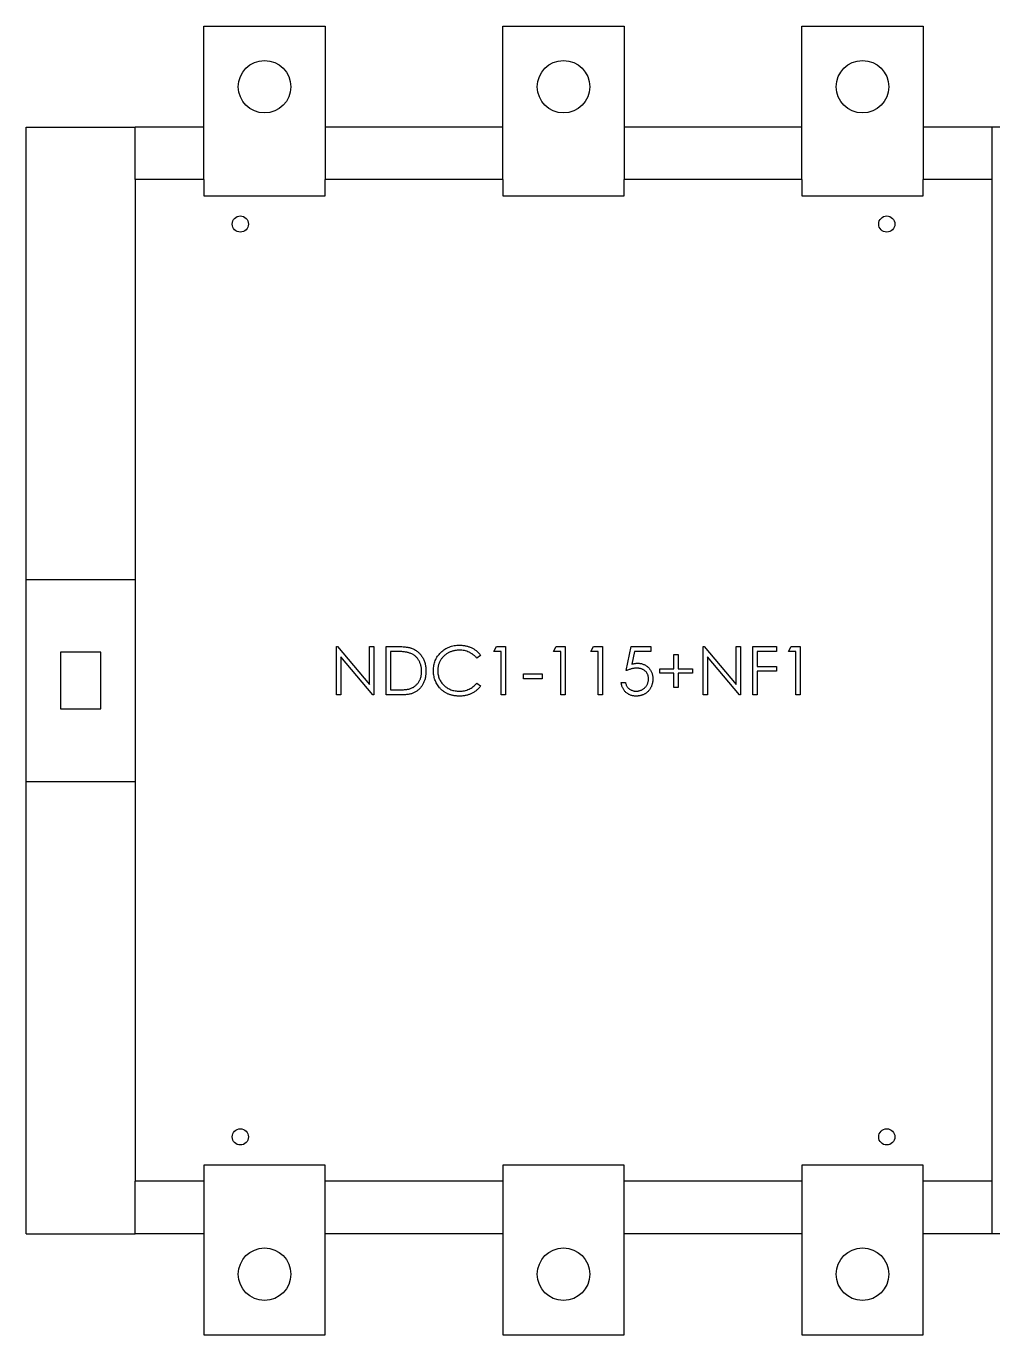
# Model space of a CAD drawing. Extents: x 331437 to 332137, y 334374 to 335474.
# Drawn here: x 331754.1 to 331873.8, y 334562.6 to 334724.6 of the extents above; entities that cross this region are included whole.
import ezdxf

# ---------------------------------------------------------------- set-up
doc = ezdxf.new("R2010")
doc.units = 0
doc.header["$MEASUREMENT"] = 0
doc.layers.add('PV-1C0C', color=7, linetype='Continuous')

# ---------------------------------------------------------------- blocks, each defined once
blk = doc.blocks.new('Manufacturer上海良信PartName接触器SeriesNDC1ShellFrameLimitingCurrentRemarkPartTypeMinCurrent96MaxCurrent115PolesMinPower0MaxPower0LibType3DelFlgfalseUpdateDate2023-01-0100000')
for centre in [(-55.25, 56.5), (24.75, 56.5), (-55.25, -56.5), (24.75, -56.5)]:
    blk.add_circle(centre, 1)
at = {"layer": 'PV-1C0C'}
for p, q in [((-59.75, 62), (-59.75, 81)), ((-59.75, 81), (-44.75, 81)), ((-44.75, 81), (-44.75, 62)), ((-22.75, 62), (-22.75, 81)), ((-22.75, 81), (-7.75, 81)), ((-7.75, 81), (-7.75, 62)), ((14.25, 62), (14.25, 81)), ((14.25, 81), (29.25, 81)), ((29.25, 81), (29.25, 62)), ((-81.75, 68.5), (-68.25, 68.5)), ((-81.75, 12.5), (-81.75, 68.5)), ((-68.25, 62), (-68.25, 68.5)), ((-59.75, 68.5), (-68.25, 68.5)), ((-22.75, 68.5), (-44.75, 68.5)), ((14.25, 68.5), (-7.75, 68.5)), ((37.75, 68.5), (29.25, 68.5)), ((37.75, 68.5), (37.75, 62)), ((81.75, 68.5), (37.75, 68.5)), ((-68.25, 62), (-68.25, -62)), ((-59.75, 62), (-68.25, 62)), ((-59.75, 62), (-59.75, 60)), ((-44.75, 60), (-44.75, 62)), ((-22.75, 62), (-44.75, 62)), ((-22.75, 62), (-22.75, 60)), ((-7.75, 60), (-7.75, 62)), ((14.25, 62), (-7.75, 62)), ((14.25, 62), (14.25, 60)), ((29.25, 60), (29.25, 62)), ((37.75, 62), (29.25, 62)), ((37.75, 62), (37.75, -62)), ((-59.75, 60), (-44.75, 60)), ((-22.75, 60), (-7.75, 60)), ((14.25, 60), (29.25, 60)), ((-81.75, 12.5), (-68.25, 12.5)), ((-81.75, -12.5), (-81.75, 12.5)), ((-72.5, 3.5), (-77.5, 3.5)), ((-77.5, 3.5), (-77.5, -3.5)), ((-72.5, -3.5), (-72.5, 3.5)), ((-43.35, -1.78), (-43.35, 4.22)), ((-43.35, 4.22), (-43.24, 4.22)), ((-43.24, 4.22), (-39.28, -0.51)), ((-39.28, -0.51), (-39.28, 4.22)), ((-39.28, 4.22), (-38.74, 4.22)), ((-38.74, 4.22), (-38.74, -1.78)), ((-37.2, -1.78), (-37.2, 4.22)), ((-37.2, 4.22), (-35.99, 4.22)), ((-36.66, 3.6), (-36.66, -1.17)), ((-36.24, 3.6), (-36.66, 3.6)), ((-23.89, 3.6), (-23.54, 4.22)), ((-22.97, 3.6), (-23.89, 3.6)), ((-23.54, 4.22), (-22.43, 4.22)), ((-22.97, -1.78), (-22.97, 3.6)), ((-22.43, 4.22), (-22.43, -1.78)), ((-16.51, 3.6), (-16.16, 4.22)), ((-15.59, 3.6), (-16.51, 3.6)), ((-16.16, 4.22), (-15.05, 4.22)), ((-15.59, -1.78), (-15.59, 3.6)), ((-15.05, 4.22), (-15.05, -1.78)), ((-11.89, 3.6), (-11.54, 4.22)), ((-10.97, 3.6), (-11.89, 3.6)), ((-11.54, 4.22), (-10.43, 4.22)), ((-10.97, -1.78), (-10.97, 3.6)), ((-10.43, 4.22), (-10.43, -1.78)), ((-7.51, 1.22), (-6.89, 4.22)), ((-6.89, 4.22), (-4.43, 4.22)), ((-6.47, 3.6), (-6.8, 2.02)), ((-4.43, 3.6), (-6.47, 3.6)), ((-4.43, 4.22), (-4.43, 3.6)), ((2.03, -1.78), (2.03, 4.22)), ((2.03, 4.22), (2.14, 4.22)), ((2.14, 4.22), (6.11, -0.51)), ((6.11, -0.51), (6.11, 4.22)), ((6.11, 4.22), (6.65, 4.22)), ((6.65, 4.22), (6.65, -1.78)), ((8.18, -1.78), (8.18, 4.22)), ((8.18, 4.22), (11.11, 4.22)), ((11.11, 3.6), (8.72, 3.6)), ((8.72, 3.6), (8.72, 1.75)), ((11.11, 4.22), (11.11, 3.6)), ((12.57, 3.6), (12.92, 4.22)), ((13.49, 3.6), (12.57, 3.6)), ((12.92, 4.22), (14.03, 4.22)), ((13.49, -1.78), (13.49, 3.6)), ((14.03, 4.22), (14.03, -1.78)), ((-38.86, -1.78), (-42.82, 2.93)), ((-42.82, 2.93), (-42.82, -1.78)), ((-25.51, 3.11), (-25.98, 2.75)), ((-1.59, 1.45), (-1.59, 3.22)), ((-1.59, 3.22), (-1.05, 3.22)), ((-1.05, 3.22), (-1.05, 1.45)), ((6.52, -1.78), (2.57, 2.93)), ((2.57, 2.93), (2.57, -1.78)), ((8.72, 1.75), (11.11, 1.75)), ((11.11, 1.75), (11.11, 1.14)), ((-20.2, 0.22), (-20.2, 0.83)), ((-20.2, 0.83), (-17.89, 0.83)), ((-17.89, 0.22), (-20.2, 0.22)), ((-17.89, 0.83), (-17.89, 0.22)), ((-3.35, 1.45), (-1.59, 1.45)), ((-3.35, 0.91), (-3.35, 1.45)), ((-1.59, 0.91), (-3.35, 0.91)), ((-1.59, -0.86), (-1.59, 0.91)), ((-1.05, 1.45), (0.72, 1.45)), ((0.72, 0.91), (-1.05, 0.91)), ((-1.05, 0.91), (-1.05, -0.86)), ((0.72, 1.45), (0.72, 0.91)), ((11.11, 1.14), (8.72, 1.14)), ((8.72, 1.14), (8.72, -1.78)), ((-36.66, -1.17), (-35.97, -1.17)), ((-25.98, -0.32), (-25.51, -0.68)), ((-8.12, -0.25), (-7.59, -0.25)), ((-1.05, -0.86), (-1.59, -0.86)), ((-42.82, -1.78), (-43.35, -1.78)), ((-38.74, -1.78), (-38.86, -1.78)), ((-35.34, -1.78), (-37.2, -1.78)), ((-22.43, -1.78), (-22.97, -1.78)), ((-15.05, -1.78), (-15.59, -1.78)), ((-10.43, -1.78), (-10.97, -1.78)), ((2.57, -1.78), (2.03, -1.78)), ((6.65, -1.78), (6.52, -1.78)), ((8.72, -1.78), (8.18, -1.78)), ((14.03, -1.78), (13.49, -1.78)), ((-77.5, -3.5), (-72.5, -3.5)), ((-81.75, -12.5), (-68.25, -12.5)), ((-81.75, -68.5), (-81.75, -12.5)), ((-44.75, -60), (-59.75, -60)), ((-59.75, -60), (-59.75, -62)), ((-44.75, -62), (-44.75, -60)), ((-7.75, -60), (-22.75, -60)), ((-22.75, -60), (-22.75, -62)), ((-7.75, -62), (-7.75, -60)), ((14.25, -60), (14.25, -62)), ((29.25, -60), (14.25, -60)), ((29.25, -62), (29.25, -60)), ((-68.25, -68.5), (-68.25, -62)), ((-59.75, -62), (-68.25, -62)), ((-59.75, -62), (-59.75, -81)), ((-44.75, -81), (-44.75, -62)), ((-22.75, -62), (-44.75, -62)), ((-22.75, -62), (-22.75, -81)), ((14.25, -62), (-7.75, -62)), ((-7.75, -81), (-7.75, -62)), ((14.25, -62), (14.25, -81)), ((37.75, -62), (29.25, -62)), ((29.25, -81), (29.25, -62)), ((37.75, -62), (37.75, -68.5)), ((-81.75, -68.5), (-68.25, -68.5)), ((-59.75, -68.5), (-68.25, -68.5)), ((-22.75, -68.5), (-44.75, -68.5)), ((14.25, -68.5), (-7.75, -68.5)), ((37.75, -68.5), (29.25, -68.5)), ((81.75, -68.5), (37.75, -68.5)), ((-59.75, -81), (-44.75, -81)), ((-22.75, -81), (-7.75, -81)), ((14.25, -81), (29.25, -81))]:
    blk.add_line(p, q, dxfattribs=at)
for centre in [(-52.25, 73.5), (-15.25, 73.5), (21.75, 73.5), (-52.25, -73.5), (-15.25, -73.5), (21.75, -73.5)]:
    blk.add_circle(centre, 3.25, dxfattribs=at)
for points, knots in [([(-34.4, 3.43), (-34.45, 3.45), (-34.55, 3.48), (-34.73, 3.51), (-34.92, 3.54), (-35.14, 3.56), (-35.39, 3.58), (-35.65, 3.59), (-35.94, 3.6), (-36.14, 3.6), (-36.24, 3.6)], [0, 0, 0, 0, 0.084319, 0.179285, 0.286583, 0.405111, 0.535593, 0.67819, 0.832976, 1, 1, 1, 1]), ([(-35.99, 4.22), (-35.88, 4.21), (-35.68, 4.21), (-35.39, 4.2), (-35.11, 4.19), (-34.86, 4.16), (-34.64, 4.13), (-34.43, 4.1), (-34.25, 4.05), (-34.14, 4.02), (-34.09, 4)], [0, 0, 0, 0, 0.164289, 0.317406, 0.458844, 0.589367, 0.707831, 0.81577, 0.91288, 1, 1, 1, 1]), ([(-32.82, 1.14), (-32.82, 1.21), (-32.82, 1.35), (-32.84, 1.55), (-32.87, 1.75), (-32.92, 1.93), (-32.98, 2.11), (-33.05, 2.28), (-33.13, 2.45), (-33.23, 2.6), (-33.34, 2.75), (-33.46, 2.88), (-33.59, 3), (-33.73, 3.12), (-33.88, 3.21), (-34.04, 3.3), (-34.22, 3.37), (-34.34, 3.41), (-34.4, 3.43)], [0, 0, 0, 0, 0.070151, 0.137813, 0.203226, 0.267174, 0.330024, 0.391794, 0.453084, 0.514334, 0.575, 0.634865, 0.694116, 0.753442, 0.813126, 0.87408, 0.936007, 1, 1, 1, 1]), ([(-34.09, 4), (-34.02, 3.97), (-33.88, 3.92), (-33.68, 3.82), (-33.5, 3.71), (-33.33, 3.58), (-33.17, 3.44), (-33.02, 3.29), (-32.88, 3.12), (-32.75, 2.94), (-32.64, 2.75), (-32.54, 2.54), (-32.46, 2.33), (-32.39, 2.11), (-32.34, 1.88), (-32.31, 1.64), (-32.28, 1.39), (-32.28, 1.23), (-32.28, 1.14)], [0, 0, 0, 0, 0.061545, 0.121694, 0.181155, 0.239875, 0.298702, 0.357647, 0.417605, 0.478494, 0.540407, 0.602345, 0.665004, 0.728559, 0.793651, 0.860534, 0.929236, 1, 1, 1, 1]), ([(-31.35, 1.25), (-31.35, 1.36), (-31.35, 1.57), (-31.3, 1.88), (-31.23, 2.18), (-31.13, 2.47), (-31, 2.74), (-30.84, 3), (-30.65, 3.24), (-30.44, 3.47), (-30.2, 3.68), (-29.95, 3.87), (-29.68, 4.02), (-29.4, 4.15), (-29.1, 4.25), (-28.79, 4.32), (-28.46, 4.36), (-28.24, 4.37), (-28.13, 4.37)], [0, 0, 0, 0, 0.064558, 0.127014, 0.187955, 0.248014, 0.307748, 0.368235, 0.42947, 0.492743, 0.556258, 0.618217, 0.679655, 0.741246, 0.803415, 0.866815, 0.932328, 1, 1, 1, 1]), ([(-28.16, 3.75), (-28.22, 3.75), (-28.34, 3.75), (-28.52, 3.73), (-28.69, 3.71), (-28.86, 3.67), (-29.03, 3.62), (-29.19, 3.57), (-29.35, 3.49), (-29.51, 3.42), (-29.66, 3.33), (-29.8, 3.23), (-29.94, 3.13), (-30.06, 3.02), (-30.18, 2.9), (-30.29, 2.77), (-30.39, 2.64), (-30.48, 2.5), (-30.56, 2.36), (-30.63, 2.2), (-30.69, 2.05), (-30.73, 1.89), (-30.77, 1.73), (-30.8, 1.56), (-30.81, 1.39), (-30.82, 1.27), (-30.82, 1.21)], [0, 0, 0, 0, 0.043955, 0.087502, 0.130463, 0.172752, 0.215403, 0.25765, 0.300153, 0.343121, 0.385925, 0.427686, 0.468818, 0.509492, 0.549883, 0.58998, 0.630405, 0.670869, 0.711384, 0.751627, 0.791776, 0.832459, 0.873319, 0.914543, 0.956924, 1, 1, 1, 1]), ([(-25.98, 2.75), (-26.01, 2.79), (-26.08, 2.87), (-26.19, 2.99), (-26.3, 3.09), (-26.42, 3.19), (-26.54, 3.28), (-26.67, 3.36), (-26.8, 3.43), (-26.98, 3.52), (-27.22, 3.62), (-27.52, 3.7), (-27.84, 3.75), (-28.05, 3.75), (-28.16, 3.75)], [0, 0, 0, 0, 0.063163, 0.125475, 0.187121, 0.248294, 0.309295, 0.36985, 0.430973, 0.492456, 0.616148, 0.740844, 0.868183, 1, 1, 1, 1]), ([(-28.13, 4.37), (-28.06, 4.37), (-27.92, 4.37), (-27.72, 4.35), (-27.52, 4.32), (-27.33, 4.29), (-27.14, 4.24), (-26.96, 4.18), (-26.79, 4.12), (-26.61, 4.04), (-26.45, 3.95), (-26.29, 3.86), (-26.14, 3.76), (-26, 3.65), (-25.87, 3.52), (-25.74, 3.4), (-25.62, 3.26), (-25.55, 3.16), (-25.51, 3.11)], [0, 0, 0, 0, 0.0685475, 0.1356829, 0.201215, 0.2656822, 0.3292668, 0.3923954, 0.4550698, 0.5171269, 0.57879, 0.6397399, 0.7001915, 0.7598062, 0.8196283, 0.8793548, 0.9395116, 1, 1, 1, 1]), ([(-6.8, 2.02), (-6.73, 2.04), (-6.61, 2.07), (-6.43, 2.11), (-6.25, 2.13), (-6.14, 2.14), (-6.09, 2.14)], [0, 0, 0, 0, 0.275068, 0.532901, 0.773973, 1, 1, 1, 1]), ([(-6.09, 2.14), (-6.02, 2.14), (-5.89, 2.13), (-5.7, 2.11), (-5.51, 2.06), (-5.34, 2), (-5.17, 1.93), (-5.02, 1.83), (-4.87, 1.72), (-4.73, 1.59), (-4.61, 1.45), (-4.5, 1.29), (-4.41, 1.13), (-4.33, 0.96), (-4.27, 0.78), (-4.23, 0.59), (-4.21, 0.38), (-4.2, 0.25), (-4.2, 0.18)], [0, 0, 0, 0, 0.0658076, 0.1293943, 0.1908941, 0.2512811, 0.310815, 0.370371, 0.4307683, 0.4928813, 0.5551039, 0.6160671, 0.677256, 0.7382598, 0.8007621, 0.8647776, 0.9310453, 1, 1, 1, 1]), ([(-32.28, 1.14), (-32.28, 1.07), (-32.28, 0.92), (-32.3, 0.7), (-32.33, 0.5), (-32.37, 0.29), (-32.42, 0.1), (-32.49, -0.09), (-32.57, -0.27), (-32.66, -0.45), (-32.75, -0.61), (-32.86, -0.77), (-32.97, -0.91), (-33.09, -1.04), (-33.22, -1.16), (-33.35, -1.27), (-33.49, -1.37), (-33.64, -1.46), (-33.8, -1.54), (-33.98, -1.61), (-34.17, -1.66), (-34.37, -1.71), (-34.59, -1.74), (-34.83, -1.77), (-35.08, -1.78), (-35.25, -1.78), (-35.34, -1.78)], [0, 0, 0, 0, 0.046081, 0.090807, 0.134295, 0.177024, 0.218823, 0.260244, 0.30108, 0.341614, 0.381583, 0.42012, 0.458075, 0.494738, 0.531195, 0.566934, 0.602713, 0.638327, 0.674853, 0.713467, 0.754442, 0.797815, 0.843989, 0.893072, 0.944963, 1, 1, 1, 1]), ([(-34.26, -1.02), (-34.2, -1), (-34.1, -0.96), (-33.94, -0.89), (-33.79, -0.81), (-33.66, -0.72), (-33.53, -0.61), (-33.41, -0.5), (-33.3, -0.37), (-33.2, -0.24), (-33.11, -0.09), (-33.03, 0.06), (-32.96, 0.22), (-32.91, 0.39), (-32.87, 0.57), (-32.84, 0.75), (-32.82, 0.94), (-32.82, 1.07), (-32.82, 1.14)], [0, 0, 0, 0, 0.062415, 0.123338, 0.183125, 0.241783, 0.300579, 0.35968, 0.418882, 0.479531, 0.540851, 0.602303, 0.664463, 0.727806, 0.792895, 0.859672, 0.928464, 1, 1, 1, 1]), ([(-30.59, -0.89), (-30.65, -0.81), (-30.78, -0.67), (-30.93, -0.43), (-31.06, -0.17), (-31.17, 0.09), (-31.25, 0.36), (-31.31, 0.65), (-31.35, 0.95), (-31.35, 1.15), (-31.35, 1.25)], [0, 0, 0, 0, 0.124329, 0.247156, 0.36878, 0.490734, 0.613614, 0.738958, 0.867311, 1, 1, 1, 1]), ([(-30.82, 1.21), (-30.81, 1.12), (-30.81, 0.95), (-30.77, 0.69), (-30.71, 0.45), (-30.63, 0.22), (-30.52, -0.01), (-30.39, -0.22), (-30.23, -0.42), (-30.05, -0.6), (-29.86, -0.77), (-29.65, -0.92), (-29.42, -1.04), (-29.19, -1.15), (-28.94, -1.23), (-28.68, -1.28), (-28.4, -1.32), (-28.22, -1.32), (-28.12, -1.32)], [0, 0, 0, 0, 0.064323, 0.12629, 0.186726, 0.246146, 0.305576, 0.365429, 0.426326, 0.48884, 0.551725, 0.613919, 0.675484, 0.737334, 0.800229, 0.864502, 0.931041, 1, 1, 1, 1]), ([(-6.19, 1.52), (-6.23, 1.52), (-6.33, 1.52), (-6.48, 1.51), (-6.63, 1.48), (-6.79, 1.45), (-6.96, 1.4), (-7.14, 1.35), (-7.32, 1.29), (-7.44, 1.24), (-7.51, 1.22)], [0, 0, 0, 0, 0.102203, 0.211023, 0.3251, 0.446502, 0.573788, 0.708901, 0.850358, 1, 1, 1, 1]), ([(-4.2, 0.18), (-4.2, 0.13), (-4.2, 0.03), (-4.22, -0.11), (-4.24, -0.26), (-4.27, -0.39), (-4.31, -0.53), (-4.35, -0.66), (-4.41, -0.79), (-4.47, -0.91), (-4.54, -1.03), (-4.62, -1.15), (-4.71, -1.25), (-4.79, -1.35), (-4.89, -1.44), (-4.99, -1.53), (-5.1, -1.61), (-5.21, -1.67), (-5.33, -1.74), (-5.46, -1.79), (-5.59, -1.84), (-5.72, -1.87), (-5.86, -1.9), (-6, -1.92), (-6.14, -1.94), (-6.24, -1.94), (-6.29, -1.94)], [0, 0, 0, 0, 0.0440145, 0.0874341, 0.1301184, 0.1725537, 0.2145548, 0.2562981, 0.2984382, 0.340849, 0.3827152, 0.423924, 0.4642462, 0.5040737, 0.5438619, 0.5835667, 0.6230943, 0.6632291, 0.7035513, 0.7439379, 0.7845413, 0.8257501, 0.8677574, 0.9107452, 0.9549144, 1, 1, 1, 1]), ([(-6.26, -1.32), (-6.21, -1.32), (-6.11, -1.32), (-5.96, -1.3), (-5.82, -1.26), (-5.68, -1.22), (-5.55, -1.16), (-5.42, -1.08), (-5.3, -0.99), (-5.19, -0.89), (-5.08, -0.78), (-4.99, -0.66), (-4.91, -0.53), (-4.85, -0.4), (-4.8, -0.26), (-4.76, -0.11), (-4.74, 0.04), (-4.74, 0.15), (-4.74, 0.2)], [0, 0, 0, 0, 0.064207, 0.126425, 0.18768, 0.248216, 0.308305, 0.369661, 0.431699, 0.495947, 0.559758, 0.622295, 0.683911, 0.745092, 0.80674, 0.869087, 0.93329, 1, 1, 1, 1]), ([(-4.74, 0.2), (-4.74, 0.25), (-4.74, 0.34), (-4.76, 0.48), (-4.79, 0.61), (-4.84, 0.73), (-4.89, 0.85), (-4.96, 0.96), (-5.04, 1.06), (-5.13, 1.16), (-5.23, 1.24), (-5.35, 1.32), (-5.47, 1.38), (-5.59, 1.44), (-5.73, 1.47), (-5.88, 1.5), (-6.03, 1.52), (-6.13, 1.52), (-6.19, 1.52)], [0, 0, 0, 0, 0.065351, 0.127916, 0.18836, 0.247216, 0.30563, 0.36377, 0.422661, 0.482687, 0.5433, 0.604118, 0.664965, 0.727413, 0.791468, 0.858055, 0.927037, 1, 1, 1, 1]), ([(-35.97, -1.17), (-35.87, -1.17), (-35.68, -1.17), (-35.41, -1.16), (-35.16, -1.15), (-34.93, -1.13), (-34.73, -1.11), (-34.55, -1.09), (-34.4, -1.06), (-34.3, -1.03), (-34.26, -1.02)], [0, 0, 0, 0, 0.171901, 0.330628, 0.475549, 0.606746, 0.725024, 0.829742, 0.921323, 1, 1, 1, 1]), ([(-28.12, -1.94), (-28.18, -1.94), (-28.31, -1.94), (-28.5, -1.92), (-28.68, -1.9), (-28.86, -1.87), (-29.03, -1.84), (-29.2, -1.79), (-29.36, -1.74), (-29.52, -1.68), (-29.67, -1.61), (-29.82, -1.53), (-29.96, -1.44), (-30.1, -1.35), (-30.23, -1.25), (-30.36, -1.14), (-30.48, -1.02), (-30.56, -0.93), (-30.59, -0.89)], [0, 0, 0, 0, 0.069663, 0.13775, 0.203917, 0.26878, 0.332414, 0.394754, 0.45618, 0.516996, 0.577396, 0.637198, 0.696999, 0.756756, 0.816554, 0.876948, 0.938132, 1, 1, 1, 1]), ([(-28.12, -1.32), (-28.02, -1.32), (-27.81, -1.31), (-27.51, -1.27), (-27.22, -1.19), (-26.94, -1.08), (-26.68, -0.94), (-26.43, -0.76), (-26.19, -0.56), (-26.05, -0.4), (-25.98, -0.32)], [0, 0, 0, 0, 0.128515, 0.252949, 0.374755, 0.49594, 0.617181, 0.740909, 0.867811, 1, 1, 1, 1]), ([(-25.51, -0.68), (-25.55, -0.73), (-25.62, -0.83), (-25.74, -0.96), (-25.87, -1.09), (-26.01, -1.21), (-26.15, -1.33), (-26.3, -1.43), (-26.46, -1.53), (-26.62, -1.61), (-26.79, -1.69), (-26.97, -1.75), (-27.15, -1.81), (-27.33, -1.86), (-27.52, -1.89), (-27.72, -1.92), (-27.92, -1.94), (-28.05, -1.94), (-28.12, -1.94)], [0, 0, 0, 0, 0.061674, 0.123053, 0.183475, 0.243727, 0.304279, 0.364863, 0.425946, 0.487391, 0.54922, 0.611144, 0.673529, 0.736961, 0.800785, 0.866013, 0.932101, 1, 1, 1, 1]), ([(-6.29, -1.94), (-6.35, -1.94), (-6.47, -1.93), (-6.64, -1.91), (-6.81, -1.88), (-6.97, -1.82), (-7.12, -1.76), (-7.26, -1.67), (-7.4, -1.58), (-7.53, -1.47), (-7.65, -1.35), (-7.75, -1.21), (-7.85, -1.07), (-7.93, -0.93), (-8, -0.77), (-8.05, -0.6), (-8.1, -0.43), (-8.11, -0.31), (-8.12, -0.25)], [0, 0, 0, 0, 0.065421, 0.128708, 0.190236, 0.250724, 0.310637, 0.370766, 0.431615, 0.493523, 0.555883, 0.617342, 0.678668, 0.740711, 0.802985, 0.866803, 0.932347, 1, 1, 1, 1]), ([(-7.59, -0.25), (-7.57, -0.3), (-7.55, -0.41), (-7.49, -0.57), (-7.42, -0.71), (-7.34, -0.83), (-7.24, -0.94), (-7.13, -1.03), (-7.01, -1.12), (-6.87, -1.19), (-6.73, -1.25), (-6.57, -1.29), (-6.42, -1.32), (-6.31, -1.32), (-6.26, -1.32)], [0, 0, 0, 0, 0.0946873, 0.1819942, 0.2643769, 0.3421799, 0.4186176, 0.4965091, 0.5773691, 0.6615106, 0.7467326, 0.831258, 0.9152056, 1, 1, 1, 1])]:
    blk.add_open_spline(points, degree=3, knots=knots, dxfattribs=at)

msp = doc.modelspace()

# ---------------------------------------------------------------- block references
msp.add_blockref('Manufacturer上海良信PartName接触器SeriesNDC1ShellFrameLimitingCurrentRemarkPartTypeMinCurrent96MaxCurrent115PolesMinPower0MaxPower0LibType3DelFlgfalseUpdateDate2023-01-0100000', (331835.88, 334643.57))

doc.saveas('drawing.dxf')
